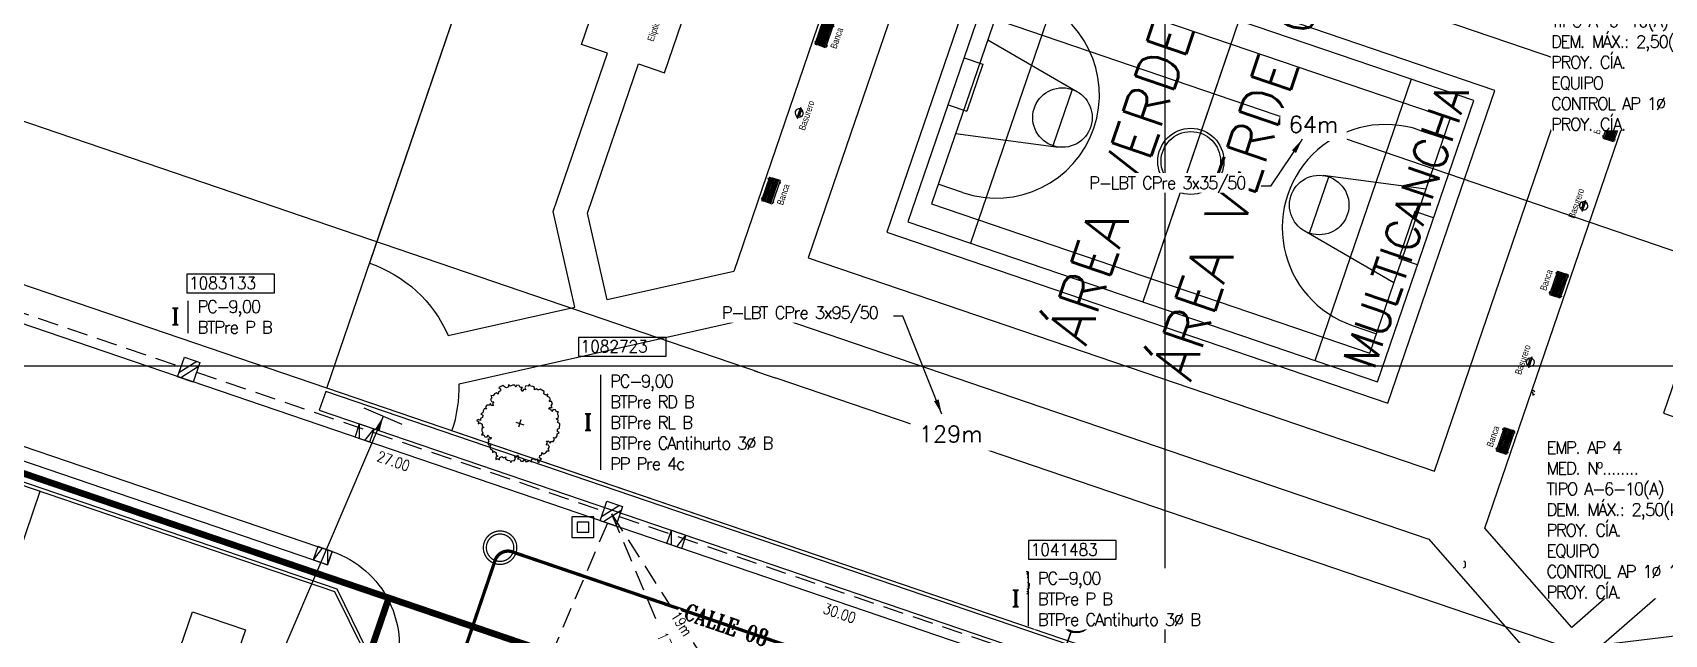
# Model space of a CAD drawing. Extents: x 0 to 336586, y 0 to 6284468.
# Drawn here: x 335231.5 to 335330.2, y 6277883.7 to 6277920.2 of the extents above; entities that cross this region are included whole.
import ezdxf
from ezdxf.enums import TextEntityAlignment as Align

# ---------------------------------------------------------------- set-up
doc = ezdxf.new("R2010")
doc.units = 0
doc.header["$LTSCALE"] = 5
doc.linetypes.add('DASHED', pattern=[0.75, 0.5, -0.25])
doc.linetypes.add('HIDDEN', pattern=[0.375, 0.25, -0.125])
for name, color, linetype in [('ACOM-P', 251, 'DASHED'), ('CALLES-URBANAS', 6, 'Continuous'), ('COTAS', 11, 'Continuous'), ('ESTRUCTURAS', 42, 'Continuous'), ('ESTRUCTURAS_P', 42, 'Continuous'), ('GRILLA', 254, 'Continuous'), ('LBT_A_P', 100, 'DASHED'), ('LINEA-EDIFICACION-URBANA', 21, 'Continuous'), ('MUROS', 8, 'Continuous'), ('Numero', 42, 'Continuous'), ('PLANTA', 6, 'Continuous'), ('POSTES_E', 41, 'Continuous'), ('POSTES_P', 41, 'Continuous'), ('Prosan Agua Potable D. Arranque', 1, 'Continuous'), ('Prosan Agua Potable P. Cañeria Proyectada', 1, 'Continuous'), ('Prosan Agua Potable P. MAP', 1, 'Continuous'), ('Prosan Alcantarillado P. CI Proyectada', 1, 'Continuous'), ('Prosan Alcantarillado P. Colector Proyectado', 1, 'Continuous'), ('Prosan General Bancas', 8, 'Continuous'), ('Prosan General Basura', 8, 'Continuous'), ('Prosan General Cancha', 8, 'Continuous'), ('Prosan General Textos', 8, 'Continuous'), ('Prosan General Vegetación', 8, 'Continuous'), ('Prosan Pavimentación Dispositivo de Rodados Proyectado', 8, 'Continuous'), ('Prosan Pavimentación Vereda Proyectada', 8, 'Continuous'), ('PUNTO-DE-INTERES', 254, 'Continuous'), ('servicios', 6, 'Continuous'), ('TEXTO', 2, 'Continuous'), ('TEXTO-BT_P', 151, 'Continuous')]:
    doc.layers.add(name, color=color, linetype=linetype)
doc.styles.add('2mm', font='simplex.shx', dxfattribs={"width": 0.8, "height": 0.65})
doc.styles.add('ROMANS', font='romans.shx', dxfattribs={"height": 1})
doc.styles.add('ROMANT', font='romant.shx', dxfattribs={"height": 2})
doc.styles.add('Swis-50', font='swissc.ttf', dxfattribs={"width": 0.85})
doc.dimstyles.new('ACOMETIDA 500', dxfattribs={"dimtxt": 0.65, "dimasz": 1.8, "dimexe": 1.25, "dimexo": 0.625, "dimtad": 0, "dimdec": 0, "dimtxsty": '2mm', "dimblk": 'NONE', "dimcen": 2.5, "dimse1": 1, "dimse2": 1, "dimclrd": 256, "dimclrt": 2, "dimadec": 0, "dimazin": 0, "dimtfac": 1, "dimtdec": 0, "dimtmove": 0, "dimatfit": 3, "dimldrblk": 'NONE', "dimfxl": 1, "dimtfill": 1, "dimlwd": -1, "dimarcsym": 2})
doc.dimstyles.new('COTA 500', dxfattribs={"dimtxt": 0.9, "dimasz": 0.9, "dimexe": 1.25, "dimexo": 1.25, "dimgap": 1.2, "dimtad": 0, "dimtih": 1, "dimtoh": 1, "dimdec": 0, "dimzin": 0, "dimdsep": 46, "dimtxsty": 'ROMANS', "dimcen": 0, "dimclrd": 11, "dimclre": 11, "dimclrt": 256, "dimadec": 0, "dimazin": 0, "dimtfac": 1, "dimtdec": 0, "dimtofl": 0, "dimtmove": 0, "dimatfit": 3, "dimfxl": 1.25, "dimfxlon": 1, "dimtfill": 1, "dimtolj": 1, "dimtzin": 0, "dimarcsym": 0})
doc.dimstyles.new('GRILLA X 500', dxfattribs={"dimtxt": 0.5, "dimasz": 1.8, "dimexe": 1.25, "dimexo": 0.625, "dimtad": 0, "dimdec": 0, "dimtxsty": 'ROMANS', "dimblk": 'NONE', "dimcen": 2.5, "dimse1": 1, "dimse2": 1, "dimsd1": 1, "dimsd2": 1, "dimclrd": 256, "dimclrt": 256, "dimadec": 0, "dimazin": 0, "dimtfac": 1, "dimtdec": 0, "dimtmove": 0, "dimatfit": 3, "dimldrblk": 'NONE', "dimfxlon": 1, "dimtfill": 1, "dimlwd": -1, "dimarcsym": 2})
doc.dimstyles.new('GRILLA Y 500', dxfattribs={"dimtxt": 0.5, "dimasz": 1.8, "dimexe": 1.25, "dimexo": 0.625, "dimtad": 0, "dimdec": 0, "dimtxsty": 'ROMANS', "dimblk": 'NONE', "dimcen": 2.5, "dimse1": 1, "dimse2": 1, "dimsd1": 1, "dimsd2": 1, "dimclrd": 256, "dimclrt": 256, "dimadec": 0, "dimazin": 0, "dimtfac": 1, "dimtdec": 0, "dimtmove": 0, "dimatfit": 3, "dimldrblk": 'NONE', "dimfxlon": 1, "dimtfill": 1, "dimlwd": -1, "dimarcsym": 2})
doc.dimstyles.new('VANO 500', dxfattribs={"dimtxt": 0.65, "dimasz": 1.8, "dimexe": 0, "dimexo": 8, "dimgap": 1.2, "dimtad": 0, "dimdec": 0, "dimzin": 0, "dimdsep": 46, "dimtxsty": '2mm', "dimblk": 'NONE', "dimcen": 0, "dimse1": 1, "dimse2": 1, "dimsd1": 1, "dimsd2": 1, "dimclrd": 7, "dimclrt": 2, "dimadec": 0, "dimazin": 0, "dimtfac": 1, "dimtdec": 0, "dimtofl": 0, "dimtmove": 0, "dimatfit": 3, "dimldrblk": 'NONE', "dimfxl": 1, "dimtfill": 1, "dimtolj": 1, "dimtzin": 0, "dimlwd": 25, "dimarcsym": 0})

# ---------------------------------------------------------------- blocks, each defined once
blk = doc.blocks.new('agua potable')
at = {"layer": 'Prosan Agua Potable D. Arranque', "color": 4, "const_width": 0.1}
blk.add_lwpolyline([(335783.914, 6282561.65), (335780.209, 6282550.82)], dxfattribs=at)
at = {"layer": 'Prosan Agua Potable P. Cañeria Proyectada', "color": 4, "const_width": 0.4}
for points in [[(335658.737, 6282386.924), (335679.51, 6282447.776), (335665.186, 6282476.949), (335698.747, 6282575.259), (335702.795, 6282577.247), (335831.323, 6282533.371)], [(335696.998, 6282429.919), (335742.624, 6282563.572)]]:
    blk.add_lwpolyline(points, dxfattribs=at)
at = {"layer": 'Prosan Agua Potable P. MAP', "color": 4}
for p, q in [((335784.902, 6282562.479), (335785.39, 6282562.312)), ((335785.218, 6282562.608), (335785.073, 6282562.184))]:
    blk.add_line(p, q, dxfattribs=at)
for points in [[(335782.18, 6282561.818), (335786.225, 6282563.282), (335785.733, 6282562.632), (335786.225, 6282563.282), (335785.438, 6282563.493)], [(335786.175, 6282563.28), (335782.257, 6282561.834)]]:
    blk.add_lwpolyline(points, dxfattribs=at)
blk.add_lwpolyline([(335783.351, 6282563.003, -1), (335785.163, 6282562.158, -1), (335783.351, 6282563.003, -1)], format="xyb", dxfattribs=at)
blk.add_circle((335784.203, 6282562.55), 1.02, dxfattribs=at)
blk = doc.blocks.new('ALCANTARILLADO')
at = {"layer": 'Prosan Alcantarillado P. CI Proyectada', "color": 5, "ltscale": 2, "const_width": 0.078}
for points in [[(-35.961, -82.293, 1), (-33.937, -82.293, 1)], [(-35.779, -82.293, 1), (-34.119, -82.293, 1)]]:
    blk.add_lwpolyline(points, format="xyb", close=True, dxfattribs=at)
at = {"layer": 'Prosan Alcantarillado P. Colector Proyectado', "color": 5, "const_width": 0.203}
blk.add_lwpolyline([(-34.164, -82.562, 0.435044), (-35.247, -83.057, 0.435044)], format="xyb", dxfattribs=at)
at = {"layer": 'Prosan Alcantarillado P. Colector Proyectado', "color": 5, "const_width": 0.2}
for points in [[(17.748, -100.284), (-34.164, -82.562)], [(-35.25, -83.067), (-50.004, -126.394)]]:
    blk.add_lwpolyline(points, dxfattribs=at)
blk = doc.blocks.new('Banca')
at = {"layer": 'Prosan General Bancas'}
for p, q in [((2.027, 2.107), (2.027, 1.957)), ((3.527, 2.107), (2.027, 2.107)), ((3.527, 2.025), (2.027, 2.025)), ((2.177, 2.157), (2.127, 2.157)), ((2.127, 2.157), (2.127, 2.107)), ((2.177, 2.157), (2.177, 2.107)), ((3.427, 2.157), (3.377, 2.157)), ((3.377, 2.157), (3.377, 2.107)), ((3.427, 2.157), (3.427, 2.107)), ((3.527, 2.107), (3.527, 2.087)), ((3.527, 2.107), (3.527, 1.957)), ((3.527, 2.037), (3.527, 2.017)), ((3.527, 1.957), (2.027, 1.957)), ((3.527, 1.887), (2.027, 1.887)), ((3.527, 1.804), (2.027, 1.804)), ((3.527, 1.734), (2.027, 1.734)), ((3.527, 1.664), (2.027, 1.664)), ((3.527, 1.594), (2.027, 1.594)), ((3.527, 1.524), (2.027, 1.524)), ((3.527, 1.435), (2.027, 1.435)), ((2.127, 1.957), (2.127, 1.887)), ((2.127, 1.435), (2.127, 1.385)), ((2.177, 1.385), (2.127, 1.385)), ((2.177, 1.957), (2.177, 1.887)), ((2.177, 1.435), (2.177, 1.385)), ((3.377, 1.957), (3.377, 1.887)), ((3.377, 1.435), (3.377, 1.385)), ((3.427, 1.385), (3.377, 1.385)), ((3.427, 1.957), (3.427, 1.887)), ((3.427, 1.435), (3.427, 1.385))]:
    blk.add_line(p, q, dxfattribs=at)
for points in [[(2.027, 1.435), (2.027, 1.887)], [(3.527, 1.435), (3.527, 1.887)]]:
    blk.add_lwpolyline(points, dxfattribs=at)
blk = doc.blocks.new('A$C5C7937C3')
at = {"layer": 'Prosan Pavimentación Dispositivo de Rodados Proyectado'}
for p, q in [((-0.63, 6.9, -1.98), (-3, 0, -1.98)), ((2.13, 6.9, -1.98), (4.5, 0, -1.98))]:
    blk.add_line(p, q, dxfattribs=at)
at = {"layer": 'Prosan Pavimentación Dispositivo de Rodados Proyectado', "elevation": -1.98}
blk.add_lwpolyline([(4.5, 6.9), (-3, 6.9), (-3, 0), (4.5, 0)], close=True, dxfattribs=at)
blk = doc.blocks.new('A$C12F70A7C')
at = {"layer": 'MUROS'}
for points in [[(0, -8.672), (-5.477, -8.672), (-5.477, 0), (0, 0)], [(-2.739, 0), (-5.477, 0), (-5.477, -0.94), (-2.739, -0.94)], [(0, -8.672), (5.477, -8.672), (5.477, 0), (0, 0)], [(2.738, 0), (5.477, 0), (5.477, -0.94), (2.738, -0.94)], [(-5.477, -7.558), (-8.535, -7.558), (-8.535, -4.17), (-5.477, -4.17)], [(5.477, -7.558), (8.535, -7.558), (8.535, -4.17), (5.477, -4.17)]]:
    blk.add_lwpolyline(points, close=True, dxfattribs=at)
blk = doc.blocks.new('PLANTA')
at = {"layer": 'CALLES-URBANAS'}
blk.add_lwpolyline([(335864.237, 6282657.176), (335862.06, 6282657.919), (335860.784, 6282654.181), (335775.61, 6282683.257), (335758.455, 6282633.005), (335841.078, 6282604.8), (335842.914, 6282601.06), (335825.385, 6282549.711), (335821.645, 6282547.875), (335738.833, 6282576.145), (335738.446, 6282575.009), (335820.307, 6282547.064), (335820.033, 6282546.26)], dxfattribs=at)
at = {"layer": 'CALLES-URBANAS', "flags": 128}
blk.add_lwpolyline([(335770.839, 6282631.208), (335840.87, 6282607.301, -0.414214), (335844.61, 6282599.684), (335827.649, 6282549.999, -0.414214), (335820.033, 6282546.26), (335697.714, 6282588.016), (335695.129, 6282580.445), (335660.42, 6282478.77, 0.198912), (335660.773, 6282473.233), (335671.353, 6282451.685), (335669.189, 6282448.764)], format="xyb", dxfattribs=at)
blk.add_lwpolyline([(335701.28, 6282578.345), (335703.173, 6282577.699), (335704.443, 6282578.322), (335739.222, 6282566.45, -0.414214), (335742.962, 6282558.833), (335727.131, 6282512.46, -0.414214), (335719.515, 6282508.721), (335684.735, 6282520.593), (335684.112, 6282521.863), (335682.219, 6282522.509), (335681.613, 6282526.923), (335698.101, 6282575.223)], format="xyb", close=True, dxfattribs=at)
at = {"layer": 'LINEA-EDIFICACION-URBANA', "ltscale": 0.2}
blk.add_line((335703.325, 6282516.625), (335721.579, 6282570.095), dxfattribs=at)
blk.add_lwpolyline([(335738.898, 6282576.334), (335758.201, 6282632.88), (335840.935, 6282604.637), (335842.698, 6282601.047), (335825.222, 6282549.854), (335821.632, 6282548.091), (335738.898, 6282576.334), (335696.311, 6282590.872), (335693, 6282581.172), (335650.758, 6282457.433)], dxfattribs=at)
blk.add_lwpolyline([(335685.537, 6282522.697), (335683.774, 6282526.288), (335700.199, 6282574.405), (335703.79, 6282576.168), (335739.367, 6282564.022), (335741.13, 6282560.432), (335724.704, 6282512.315), (335721.114, 6282510.552)], close=True, dxfattribs=at)
at = {"layer": 'Prosan General Basura'}
for p, q in [((335767.339, 6282592.725), (335767.533, 6282593.293)), ((335767.58, 6282593.276), (335767.387, 6282592.709)), ((335814.967, 6282587.666), (335814.774, 6282587.099)), ((335814.821, 6282587.082), (335815.015, 6282587.65)), ((335811.737, 6282578.203), (335811.543, 6282577.635)), ((335811.59, 6282577.619), (335811.784, 6282578.186))]:
    blk.add_line(p, q, dxfattribs=at)
for centre, radius, start, end in [((335767.46, 6282593.001), 0.25, 76.8906, 245.41226), ((335767.46, 6282593.001), 0.25, 256.8906, 65.41226), ((335767.757, 6282592.899), 0.25, 110.08159, 212.22126), ((335767.557, 6282593.285), 0.025, 341.15143, 161.15143), ((335767.363, 6282592.717), 0.025, 161.15143, 341.15143), ((335814.894, 6282587.374), 0.25, 76.8906, 245.41226), ((335814.597, 6282587.476), 0.25, 290.08159, 32.22126), ((335814.797, 6282587.09), 0.025, 161.15143, 341.15143), ((335814.894, 6282587.374), 0.25, 256.8906, 65.41226), ((335814.991, 6282587.658), 0.025, 341.15143, 161.15143), ((335811.663, 6282577.911), 0.25, 76.8906, 245.41226), ((335811.366, 6282578.012), 0.25, 290.08159, 32.22126), ((335811.663, 6282577.911), 0.25, 256.8906, 65.41226), ((335811.76, 6282578.195), 0.025, 341.15143, 161.15143), ((335811.567, 6282577.627), 0.025, 161.15143, 341.15143)]:
    blk.add_arc(centre, radius, start, end, dxfattribs=at)
at = {"layer": 'Prosan General Cancha'}
for points in [[(335803.05, 6282575.441), (335809.511, 6282594.369), (335779.227, 6282604.707), (335772.766, 6282585.78)], [(335774.035, 6282586.403), (335802.43, 6282576.721), (335808.242, 6282593.746), (335779.85, 6282603.438)], [(335775.466, 6282587.499), (335801.965, 6282578.453), (335806.811, 6282592.649), (335780.312, 6282601.695)]]:
    blk.add_lwpolyline(points, close=True, dxfattribs=at)
for points in [[(335783.636, 6282602.145), (335777.821, 6282585.111)], [(335794.046, 6282598.592), (335788.231, 6282581.557)], [(335778.858, 6282597.436), (335784.283, 6282594.279)], [(335793.561, 6282597.172), (335788.715, 6282582.976)], [(335777.427, 6282596.34), (335778.563, 6282595.952)], [(335778.563, 6282595.952), (335777.594, 6282593.113)], [(335804.456, 6282595.038), (335798.641, 6282578.003)], [(335783.96, 6282594.427), (335782.796, 6282591.02)], [(335776.458, 6282593.501), (335777.594, 6282593.113)], [(335804.935, 6282591.969), (335806.407, 6282591.466)], [(335776.92, 6282591.758), (335783.143, 6282590.939)], [(335798.317, 6282585.722), (335799.48, 6282589.128)], [(335805.357, 6282588.39), (335799.133, 6282589.21)], [(335777.342, 6282588.18), (335775.87, 6282588.682)], [(335804.683, 6282587.035), (335803.714, 6282584.196)], [(335805.819, 6282586.648), (335804.683, 6282587.035)], [(335803.418, 6282582.712), (335797.993, 6282585.869)], [(335804.849, 6282583.809), (335803.714, 6282584.196)], [(335800.896, 6282580.139), (335802.368, 6282579.636)]]:
    blk.add_lwpolyline(points, dxfattribs=at)
for points in [[(335777.342, 6282588.18, 1), (335781.38, 6282600.009)], [(335804.935, 6282591.969, 1), (335800.896, 6282580.139)]]:
    blk.add_lwpolyline(points, format="xyb", dxfattribs=at)
for centre, radius in [((335783.378, 6282592.723), 1.8), ((335791.138, 6282590.074), 2), ((335791.138, 6282590.074), 1.8), ((335798.899, 6282587.425), 1.8)]:
    blk.add_circle(centre, radius, dxfattribs=at)
at = {"layer": 'Prosan General Vegetación'}
for p, q in [((335749.274, 6282576.112), (335749.264, 6282575.976)), ((335749.396, 6282576.171), (335749.274, 6282576.112)), ((335749.536, 6282576.502), (335749.292, 6282576.383)), ((335749.292, 6282576.383), (335749.405, 6282576.307)), ((335749.405, 6282576.307), (335749.396, 6282576.171)), ((335749.649, 6282576.427), (335749.536, 6282576.502)), ((335749.762, 6282576.351), (335749.649, 6282576.427)), ((335749.883, 6282576.411), (335749.762, 6282576.351)), ((335749.893, 6282576.547), (335749.883, 6282576.411)), ((335750.005, 6282576.471), (335749.893, 6282576.547)), ((335750.127, 6282576.531), (335750.005, 6282576.471)), ((335750.263, 6282576.522), (335750.127, 6282576.531)), ((335750.323, 6282576.4), (335750.263, 6282576.522)), ((335750.399, 6282576.512), (335750.323, 6282576.4)), ((335750.534, 6282576.503), (335750.399, 6282576.512)), ((335750.594, 6282576.381), (335750.534, 6282576.503)), ((335750.73, 6282576.372), (335750.594, 6282576.381)), ((335750.654, 6282576.259), (335750.73, 6282576.372)), ((335750.714, 6282576.137), (335750.654, 6282576.259)), ((335750.79, 6282576.25), (335750.714, 6282576.137)), ((335750.925, 6282576.241), (335750.79, 6282576.25)), ((335750.941, 6282576.476), (335750.865, 6282576.363)), ((335750.865, 6282576.363), (335750.925, 6282576.241)), ((335751.076, 6282576.467), (335750.941, 6282576.476)), ((335751.152, 6282576.58), (335751.076, 6282576.467)), ((335751.212, 6282576.458), (335751.152, 6282576.58)), ((335751.348, 6282576.449), (335751.212, 6282576.458)), ((335751.46, 6282576.373), (335751.348, 6282576.449)), ((335751.451, 6282576.237), (335751.46, 6282576.373)), ((335751.573, 6282576.297), (335751.451, 6282576.237)), ((335751.686, 6282576.221), (335751.573, 6282576.297)), ((335751.808, 6282576.281), (335751.686, 6282576.221)), ((335752.034, 6282576.13), (335751.808, 6282576.281)), ((335752.025, 6282575.994), (335752.034, 6282576.13)), ((335811.831, 6282576.196), (335811.709, 6282576.136)), ((335811.709, 6282576.136), (335811.822, 6282576.061)), ((335811.822, 6282576.061), (335811.813, 6282575.925)), ((335811.944, 6282576.121), (335811.831, 6282576.196)), ((335748.424, 6282575.089), (335748.348, 6282574.976)), ((335748.56, 6282575.08), (335748.424, 6282575.089)), ((335748.576, 6282575.315), (335748.5, 6282575.202)), ((335748.5, 6282575.202), (335748.56, 6282575.08)), ((335748.711, 6282575.305), (335748.576, 6282575.315)), ((335748.787, 6282575.418), (335748.711, 6282575.305)), ((335748.847, 6282575.296), (335748.787, 6282575.418)), ((335748.878, 6282575.766), (335748.803, 6282575.653)), ((335748.803, 6282575.653), (335748.863, 6282575.531)), ((335748.954, 6282575.879), (335748.818, 6282575.888)), ((335748.818, 6282575.888), (335748.878, 6282575.766)), ((335748.982, 6282575.287), (335748.847, 6282575.296)), ((335748.863, 6282575.531), (335748.998, 6282575.522)), ((335748.998, 6282575.522), (335748.922, 6282575.409)), ((335748.922, 6282575.409), (335748.982, 6282575.287)), ((335749.03, 6282575.992), (335748.954, 6282575.879)), ((335749.152, 6282576.052), (335749.03, 6282575.992)), ((335749.264, 6282575.976), (335749.152, 6282576.052)), ((335752.138, 6282575.919), (335752.025, 6282575.994)), ((335752.26, 6282575.979), (335752.138, 6282575.919)), ((335752.25, 6282575.843), (335752.26, 6282575.979)), ((335752.363, 6282575.768), (335752.25, 6282575.843)), ((335752.316, 6282575.063), (335752.391, 6282575.176)), ((335752.348, 6282575.533), (335752.423, 6282575.646)), ((335752.483, 6282575.523), (335752.348, 6282575.533)), ((335752.423, 6282575.646), (335752.363, 6282575.768)), ((335752.391, 6282575.176), (335752.527, 6282575.167)), ((335752.467, 6282575.289), (335752.543, 6282575.401)), ((335752.527, 6282575.167), (335752.467, 6282575.289)), ((335752.543, 6282575.401), (335752.483, 6282575.523)), ((335811.813, 6282575.925), (335811.935, 6282575.985)), ((335748.077, 6282574.449), (335747.955, 6282574.389)), ((335747.955, 6282574.389), (335748.068, 6282574.314)), ((335748.068, 6282574.314), (335748.059, 6282574.178)), ((335748.059, 6282574.178), (335748.181, 6282574.238)), ((335748.19, 6282574.374), (335748.077, 6282574.449)), ((335748.181, 6282574.238), (335748.294, 6282574.163)), ((335748.199, 6282574.509), (335748.19, 6282574.374)), ((335748.321, 6282574.569), (335748.199, 6282574.509)), ((335748.339, 6282574.84), (335748.217, 6282574.781)), ((335748.217, 6282574.781), (335748.33, 6282574.705)), ((335748.294, 6282574.163), (335748.285, 6282574.027)), ((335748.33, 6282574.705), (335748.321, 6282574.569)), ((335748.348, 6282574.976), (335748.339, 6282574.84)), ((335750.32, 6282574.284), (335750.808, 6282574.118)), ((335750.636, 6282574.413), (335750.491, 6282573.989)), ((335752.451, 6282575.054), (335752.316, 6282575.063)), ((335752.511, 6282574.932), (335752.451, 6282575.054)), ((335752.587, 6282575.045), (335752.511, 6282574.932)), ((335752.722, 6282575.035), (335752.587, 6282575.045)), ((335752.783, 6282574.914), (335752.722, 6282575.035)), ((335752.771, 6282574.474), (335752.893, 6282574.534)), ((335752.884, 6282574.399), (335752.771, 6282574.474)), ((335752.918, 6282574.905), (335752.783, 6282574.914)), ((335752.842, 6282574.792), (335752.918, 6282574.905)), ((335752.902, 6282574.67), (335752.842, 6282574.792)), ((335752.875, 6282574.263), (335752.884, 6282574.399)), ((335752.988, 6282574.187), (335752.875, 6282574.263)), ((335752.893, 6282574.534), (335752.902, 6282574.67)), ((335752.97, 6282573.916), (335752.988, 6282574.187)), ((335748.326, 6282573.634), (335748.251, 6282573.521)), ((335748.251, 6282573.521), (335748.386, 6282573.512)), ((335748.275, 6282573.891), (335748.266, 6282573.756)), ((335748.266, 6282573.756), (335748.326, 6282573.634)), ((335748.397, 6282573.951), (335748.275, 6282573.891)), ((335748.285, 6282574.027), (335748.397, 6282573.951)), ((335748.386, 6282573.512), (335748.446, 6282573.39)), ((335748.446, 6282573.39), (335748.582, 6282573.381)), ((335748.582, 6282573.381), (335748.657, 6282573.493)), ((335748.702, 6282573.137), (335748.626, 6282573.024)), ((335748.777, 6282573.25), (335748.642, 6282573.259)), ((335748.642, 6282573.259), (335748.702, 6282573.137)), ((335748.657, 6282573.493), (335748.717, 6282573.372)), ((335748.717, 6282573.372), (335748.853, 6282573.363)), ((335748.853, 6282573.363), (335748.777, 6282573.25)), ((335752.247, 6282573.016), (335752.186, 6282573.138)), ((335752.186, 6282573.138), (335752.322, 6282573.129)), ((335752.322, 6282573.129), (335752.382, 6282573.007)), ((335752.382, 6282573.007), (335752.458, 6282573.12)), ((335752.458, 6282573.12), (335752.593, 6282573.111)), ((335752.593, 6282573.111), (335752.669, 6282573.224)), ((335752.669, 6282573.224), (335752.609, 6282573.346)), ((335752.609, 6282573.346), (335752.745, 6282573.337)), ((335752.745, 6282573.337), (335752.82, 6282573.449)), ((335752.82, 6282573.449), (335752.829, 6282573.585)), ((335752.829, 6282573.585), (335752.951, 6282573.645)), ((335752.839, 6282573.721), (335752.848, 6282573.856)), ((335752.951, 6282573.645), (335752.839, 6282573.721)), ((335752.848, 6282573.856), (335752.97, 6282573.916)), ((335748.626, 6282573.024), (335748.685, 6282572.902)), ((335748.685, 6282572.902), (335748.821, 6282572.893)), ((335748.821, 6282572.893), (335748.745, 6282572.78)), ((335748.745, 6282572.78), (335748.805, 6282572.658)), ((335748.805, 6282572.658), (335748.918, 6282572.582)), ((335748.918, 6282572.582), (335748.909, 6282572.447)), ((335748.909, 6282572.447), (335749.031, 6282572.507)), ((335749.031, 6282572.507), (335749.144, 6282572.431)), ((335749.126, 6282572.16), (335749.117, 6282572.024)), ((335749.248, 6282572.22), (335749.126, 6282572.16)), ((335749.144, 6282572.431), (335749.135, 6282572.296)), ((335749.135, 6282572.296), (335749.248, 6282572.22)), ((335749.351, 6282572.008), (335749.36, 6282572.144)), ((335749.36, 6282572.144), (335749.482, 6282572.204)), ((335749.482, 6282572.204), (335749.595, 6282572.128)), ((335749.595, 6282572.128), (335749.717, 6282572.188)), ((335749.717, 6282572.188), (335749.708, 6282572.053)), ((335750.303, 6282572.062), (335750.243, 6282572.184)), ((335750.243, 6282572.184), (335750.379, 6282572.175)), ((335750.379, 6282572.175), (335750.455, 6282572.288)), ((335750.515, 6282572.166), (335750.439, 6282572.053)), ((335750.455, 6282572.288), (335750.515, 6282572.166)), ((335751.764, 6282572.118), (335751.773, 6282572.254)), ((335751.877, 6282572.043), (335751.764, 6282572.118)), ((335751.773, 6282572.254), (335751.895, 6282572.314)), ((335751.895, 6282572.314), (335751.904, 6282572.449)), ((335751.904, 6282572.449), (335752.017, 6282572.374)), ((335752.017, 6282572.374), (335752.139, 6282572.434)), ((335752.139, 6282572.434), (335752.215, 6282572.547)), ((335752.17, 6282572.903), (335752.247, 6282573.016)), ((335752.306, 6282572.894), (335752.17, 6282572.903)), ((335752.215, 6282572.547), (335752.35, 6282572.537)), ((335752.29, 6282572.66), (335752.366, 6282572.772)), ((335752.35, 6282572.537), (335752.29, 6282572.66)), ((335752.366, 6282572.772), (335752.306, 6282572.894)), ((335749.117, 6282572.024), (335749.238, 6282572.084)), ((335749.238, 6282572.084), (335749.351, 6282572.008)), ((335749.708, 6282572.053), (335749.821, 6282571.977)), ((335749.821, 6282571.977), (335749.957, 6282571.968)), ((335749.957, 6282571.968), (335750.017, 6282571.846)), ((335750.017, 6282571.846), (335750.092, 6282571.959)), ((335750.092, 6282571.959), (335750.228, 6282571.949)), ((335750.228, 6282571.949), (335750.303, 6282572.062)), ((335750.439, 6282572.053), (335750.575, 6282572.044)), ((335750.575, 6282572.044), (335750.635, 6282571.922)), ((335750.635, 6282571.922), (335750.77, 6282571.913)), ((335750.77, 6282571.913), (335750.846, 6282572.026)), ((335750.846, 6282572.026), (335750.906, 6282571.904)), ((335750.906, 6282571.904), (335751.041, 6282571.895)), ((335751.041, 6282571.895), (335751.163, 6282571.955)), ((335751.163, 6282571.955), (335751.276, 6282571.879)), ((335751.276, 6282571.879), (335751.285, 6282572.015)), ((335751.285, 6282572.015), (335751.407, 6282572.074)), ((335751.407, 6282572.074), (335751.52, 6282571.999)), ((335751.52, 6282571.999), (335751.642, 6282572.058)), ((335751.642, 6282572.058), (335751.633, 6282571.923)), ((335751.633, 6282571.923), (335751.746, 6282571.847)), ((335751.746, 6282571.847), (335751.755, 6282571.983)), ((335751.755, 6282571.983), (335751.877, 6282572.043)), ((335781.309, 6282565.213), (335781.174, 6282565.222)), ((335781.234, 6282565.1), (335781.309, 6282565.213)), ((335807.614, 6282565.463), (335807.736, 6282565.523)), ((335807.754, 6282565.794), (335807.642, 6282565.87)), ((335807.736, 6282565.523), (335807.754, 6282565.794)), ((335781.294, 6282564.978), (335781.234, 6282565.1)), ((335781.239, 6282564.164), (335781.361, 6282564.224)), ((335781.379, 6282564.495), (335781.266, 6282564.571)), ((335781.284, 6282564.842), (335781.294, 6282564.978)), ((335781.361, 6282564.224), (335781.379, 6282564.495)), ((335781.221, 6282563.893), (335781.343, 6282563.953)), ((335781.343, 6282563.953), (335781.23, 6282564.029))]:
    blk.add_line(p, q, dxfattribs=at)
at = {"layer": 'Prosan Pavimentación Vereda Proyectada'}
blk.add_lwpolyline([(335767.065, 6282619.834), (335762.061, 6282625.873, -0.211149), (335755.617, 6282625.309), (335741.483, 6282583.905, -0.211054), (335746.236, 6282579.522), (335753.893, 6282581.244), (335752.59, 6282587.037), (335755.861, 6282596.618), (335754.295, 6282597.153), (335757.657, 6282607.003), (335759.223, 6282606.468), (335762.494, 6282616.049), (335767.067, 6282619.837)], format="xyb", dxfattribs=at)
for points in [[(335768.341, 6282618.294), (335773.349, 6282612.251), (335763.502, 6282583.405), (335755.844, 6282581.683), (335754.665, 6282586.925), (335757.753, 6282595.972), (335759.319, 6282595.438), (335762.682, 6282605.288), (335761.116, 6282605.822), (335764.204, 6282614.869), (335768.343, 6282618.296)], [(335700.442, 6282577.522), (335739.51, 6282564.185), (335741.346, 6282560.446), (335724.867, 6282512.172), (335721.128, 6282510.336), (335682.059, 6282523.673)], [(335739.222, 6282566.45), (335738.947, 6282565.645), (335703.364, 6282577.792)]]:
    blk.add_lwpolyline(points, dxfattribs=at)
for points in [[(335776.411, 6282608.838), (335768.011, 6282584.233), (335805.866, 6282571.31), (335814.266, 6282595.916)], [(335814.17, 6282561.857), (335808.919, 6282567.872), (335818.784, 6282596.77), (335826.614, 6282598.314), (335827.664, 6282592.991), (335824.641, 6282584.136), (335823.076, 6282584.671), (335819.713, 6282574.821), (335821.279, 6282574.286), (335818.253, 6282565.421)]]:
    blk.add_lwpolyline(points, close=True, dxfattribs=at)
for points in [[(335823.172, 6282573.64), (335824.738, 6282573.106), (335828.1, 6282582.955), (335826.534, 6282583.49), (335829.73, 6282592.852), (335828.577, 6282598.701), (335836.407, 6282600.246, 0.200667), (335841.027, 6282596.152), (335826.893, 6282554.748, 0.200589), (335820.736, 6282554.336), (335815.485, 6282560.35), (335819.972, 6282564.268)], [(335816.737, 6282549.762), (335746.469, 6282573.75, 0.090637), (335746.894, 6282576.595), (335765.648, 6282580.813), (335805.523, 6282567.2), (335818.346, 6282552.511, 0.100559)]]:
    blk.add_lwpolyline(points, format="xyb", close=True, dxfattribs=at)
at = {"layer": 'Prosan General Bancas', "rotation": 71.15142590851902}
for p in [(335769.75, 6282594.568), (335766.52, 6282585.104)]:
    blk.add_blockref('Banca', p, dxfattribs=at)
at = {"layer": 'Prosan General Bancas', "xscale": -1, "rotation": 251.151425908519}
for p in [(335814.04, 6282590.015), (335810.81, 6282580.551), (335807.579, 6282571.088)]:
    blk.add_blockref('Banca', p, dxfattribs=at)
at = {"layer": 'Prosan Pavimentación Dispositivo de Rodados Proyectado', "yscale": 0.1231318257598217, "zscale": 0.1231318257598217}
for p, xscale, rotation in [((335741.234, 6282574.058, 0.244), -0.1231318257598217, 161.1514259080774), ((335760.089, 6282567.621, 0.244), -0.1231318257598217, 161.1514259080774), ((335738.423, 6282565.824, 0.244), 0.1231318257598217, 341.1514259080773)]:
    blk.add_blockref('A$C5C7937C3', p, dxfattribs=dict(at, xscale=xscale, rotation=rotation))
at = {"layer": 'PUNTO-DE-INTERES', "xscale": -1, "rotation": 251.1514259085046}
blk.add_blockref('A$C12F70A7C', (335735.18, 6282552.289), dxfattribs=at)
blk.add_blockref('A$C12F70A7C', (335735.18, 6282552.289), dxfattribs=at)
blk.add_blockref('A$C12F70A7C', (335735.18, 6282552.289), dxfattribs=at)
at = {"layer": 'Prosan General Textos'}
for s, height, style, p in [('ÁREA VERDE 02', 2.5, 'ROMANS', (335787.876, 6282591.697)), ('ÁREA VERDE 01', 2.5, 'ROMANS', (335794.192, 6282589.541)), ('Eliptica', 0.4, 'Swis-50', (335758.693, 6282598.055)), ('Banca', 0.4, 'Swis-50', (335769.727, 6282597.53)), ('MULTICANCHA', 2, 'ROMANS', (335804.142, 6282586.144)), ('Basurero', 0.4, 'Swis-50', (335767.906, 6282592.848)), ('Banca', 0.4, 'Swis-50', (335815.862, 6282592.347)), ('Banca', 0.4, 'Swis-50', (335766.496, 6282588.066)), ('Basurero', 0.4, 'Swis-50', (335814.44, 6282587.529)), ('Banca', 0.4, 'Swis-50', (335812.632, 6282582.883)), ('Basurero', 0.4, 'Swis-50', (335811.209, 6282578.066)), ('Banca', 0.4, 'Swis-50', (335809.401, 6282573.419))]:
    blk.add_text(s, height=height, rotation=71.15143, dxfattribs=dict(at, style=style)).set_placement(p, align=Align.MIDDLE_CENTER)
at = {"layer": 'TEXTO', "style": 'ROMANT', "width": 0.8}
blk.add_text('CALLE 08', height=1, rotation=341.15143, dxfattribs=at).set_placement((335763.066, 6282562.008), align=Align.MIDDLE_CENTER)
blk = doc.blocks.new('PC-9_P')
at = {"layer": 'POSTES_E'}
for p, q in [((0.61, 1.25), (-1, -0.76)), ((1, 0.73), (-0.58, -1.25))]:
    blk.add_line(p, q, dxfattribs=at)
blk.add_lwpolyline([(-1, 1.25), (1, 1.25), (1, -1.25), (-1, -1.25)], close=True, dxfattribs=at)
blk = doc.blocks.new('*D197')
at = {"layer": 'Defpoints', "color": 0, "ltscale": 0.5, "transparency": 16777216}
for p in [(335266.516, 6277891.045), (335266.113, 6277889.865), (335294.907, 6277881.353)]:
    blk.add_point(p, dxfattribs=at)
at = {"layer": 'COTAS', "color": 2, "ltscale": 0.5, "transparency": 16777216, "insert": (335280.309, 6277885.019), "char_height": 0.65, "attachment_point": 5, "rotation": 341.15142, "style": '2mm', "bg_fill": 3, "box_fill_scale": 1.1, "bg_fill_color": 256, "bg_fill_true_color": 13158600, "bg_fill_transparency": 0}
blk.add_mtext('\\A1;30.00', dxfattribs=at)
blk = doc.blocks.new('_None')
blk = doc.blocks.new('*D198')
at = {"layer": 'Defpoints', "color": 0, "ltscale": 0.5, "transparency": 16777216}
for p in [(335240.964, 6277899.768), (335240.561, 6277898.587), (335266.516, 6277891.045)]:
    blk.add_point(p, dxfattribs=at)
at = {"layer": 'COTAS', "color": 2, "ltscale": 0.5, "transparency": 16777216, "insert": (335253.337, 6277894.226), "char_height": 0.65, "attachment_point": 5, "rotation": 341.15142, "style": '2mm', "bg_fill": 3, "box_fill_scale": 1.1, "bg_fill_color": 256, "bg_fill_true_color": 13158600, "bg_fill_transparency": 0}
blk.add_mtext('\\A1;27.00', dxfattribs=at)
blk = doc.blocks.new('*D199')
at = {"layer": 'Defpoints', "color": 0, "ltscale": 0.5, "transparency": 16777216}
for p in [(335215.412, 6277908.49), (335215.009, 6277907.31), (335240.964, 6277899.768)]:
    blk.add_point(p, dxfattribs=at)
at = {"layer": 'COTAS', "color": 2, "ltscale": 0.5, "transparency": 16777216, "insert": (335227.785, 6277902.949), "char_height": 0.65, "attachment_point": 5, "rotation": 341.15142, "style": '2mm', "bg_fill": 3, "box_fill_scale": 1.1, "bg_fill_color": 256, "bg_fill_true_color": 13158600, "bg_fill_transparency": 0}
blk.add_mtext('\\A1;27.00', dxfattribs=at)
blk = doc.blocks.new('*D213')
at = {"layer": 'Defpoints', "color": 0, "linetype": 'HIDDEN', "ltscale": 0.25, "transparency": 16777216}
for p in [(335265.301, 6277891.564), (335266.516, 6277891.045), (335257.999, 6277871.102)]:
    blk.add_point(p, dxfattribs=at)
at = {"layer": 'COTAS', "color": 2, "linetype": 'HIDDEN', "ltscale": 0.25, "transparency": 16777216, "insert": (335261.042, 6277881.592), "char_height": 0.65, "attachment_point": 5, "rotation": 66.87426, "style": '2mm', "bg_fill": 3, "box_fill_scale": 1.1, "bg_fill_color": 256, "bg_fill_true_color": 13158600, "bg_fill_transparency": 0}
blk.add_mtext('\\A1;22.00', dxfattribs=at)
blk = doc.blocks.new('*D263')
at = {"layer": 'ACOM-P', "ltscale": 0.5, "transparency": 16777216}
for p, q in [((335266.516, 6277891.045), (335269.332, 6277884.342)), ((335273.188, 6277875.162), (335270.372, 6277881.865))]:
    blk.add_line(p, q, dxfattribs=at)
at = {"layer": 'Defpoints', "color": 0, "ltscale": 0.5, "transparency": 16777216}
for p in [(335266.516, 6277891.045), (335273.188, 6277875.162), (335273.188, 6277875.162)]:
    blk.add_point(p, dxfattribs=at)
at = {"layer": 'ACOM-P', "color": 2, "ltscale": 0.5, "transparency": 16777216, "insert": (335269.852, 6277883.104), "char_height": 0.65, "attachment_point": 5, "rotation": 292.78749, "style": '2mm', "bg_fill": 3, "box_fill_scale": 1.1, "bg_fill_color": 256, "bg_fill_true_color": 13158600, "bg_fill_transparency": 0}
blk.add_mtext('17m', dxfattribs=at)
blk = doc.blocks.new('*D264')
at = {"layer": 'ACOM-P', "ltscale": 0.5, "transparency": 16777216}
for p, q in [((335266.516, 6277891.045), (335270.039, 6277885.512)), ((335275.004, 6277877.713), (335271.481, 6277883.246))]:
    blk.add_line(p, q, dxfattribs=at)
at = {"layer": 'Defpoints', "color": 0, "ltscale": 0.5, "transparency": 16777216}
for p in [(335266.516, 6277891.045), (335266.516, 6277891.045), (335275.004, 6277877.713)]:
    blk.add_point(p, dxfattribs=at)
at = {"layer": 'ACOM-P', "color": 2, "ltscale": 0.5, "transparency": 16777216, "insert": (335270.76, 6277884.379), "char_height": 0.65, "attachment_point": 5, "rotation": 302.48368, "style": '2mm', "bg_fill": 3, "box_fill_scale": 1.1, "bg_fill_color": 256, "bg_fill_true_color": 13158600, "bg_fill_transparency": 0}
blk.add_mtext('19m', dxfattribs=at)
blk = doc.blocks.new('CA 3Ø-P')
at = {"layer": 'ESTRUCTURAS'}
for points in [[(-1.31, -1.27), (1.35, -1.27), (1.35, 1.25), (-1.31, 1.25)], [(-0.68, -0.61), (0.71, -0.61), (0.71, 0.59), (-0.68, 0.59)]]:
    blk.add_lwpolyline(points, close=True, dxfattribs=at)
blk = doc.blocks.new('*U417')
at = {"layer": 'GRILLA', "lineweight": -3}
for points in [[(300, 250), (300, 350)], [(150, 300), (250, 300)], [(250, 300), (350, 300)]]:
    blk.add_lwpolyline(points, dxfattribs=at)
blk = doc.blocks.new('COTA-500')
at = {"layer": 'COTAS', "color": 11}
blk.add_line((0.007, 1.25), (-0.007, -1.25), dxfattribs=at)
blk.add_solid([(0.899, -0.155), (0.901, 0.145), (0, 0)], dxfattribs=at)
blk = doc.blocks.new('*D434')
at = {"layer": 'Defpoints', "color": 0, "ltscale": 0.5, "transparency": 16777216}
for p in [(335292.711, 6278000), (335274.766, 6277998.487), (0, 0)]:
    blk.add_point(p, dxfattribs=at)
at = {"layer": 'GRILLA', "ltscale": 0.5, "transparency": 16777216, "insert": (335269.855, 6277998.487), "char_height": 1, "attachment_point": 5, "style": 'ROMANS', "bg_fill": 3, "box_fill_scale": 1.1, "bg_fill_color": 256, "bg_fill_true_color": 13158600, "bg_fill_transparency": 0}
blk.add_mtext('Y-6278000', dxfattribs=at)
blk = doc.blocks.new('*D439')
at = {"layer": 'Defpoints', "color": 0, "ltscale": 0.5, "transparency": 16777216}
for p in [(335301.789, 6277932.198), (335300, 6277899.168), (0, 0)]:
    blk.add_point(p, dxfattribs=at)
at = {"layer": 'GRILLA', "ltscale": 0.5, "transparency": 16777216, "insert": (335301.789, 6277936.633), "char_height": 1, "attachment_point": 5, "rotation": 90, "style": 'ROMANS', "bg_fill": 3, "box_fill_scale": 1.1, "bg_fill_color": 256, "bg_fill_true_color": 13158600, "bg_fill_transparency": 0}
blk.add_mtext('X-335300', dxfattribs=at)
blk = doc.blocks.new('*D440')
at = {"layer": 'Defpoints', "color": 0, "ltscale": 0.5, "transparency": 16777216}
for p in [(335402.35, 6277986.733), (335398.598, 6277900), (0, 0)]:
    blk.add_point(p, dxfattribs=at)
at = {"layer": 'GRILLA', "ltscale": 0.5, "transparency": 16777216, "insert": (335402.35, 6277991.144), "char_height": 1, "attachment_point": 5, "rotation": 90, "style": 'ROMANS', "bg_fill": 3, "box_fill_scale": 1.1, "bg_fill_color": 256, "bg_fill_true_color": 13158600, "bg_fill_transparency": 0}
blk.add_mtext('X-335399', dxfattribs=at)

msp = doc.modelspace()

# ---------------------------------------------------------------- linework, layer by layer
at = {"layer": 'LBT_A_P', "ltscale": 0.5}
for points in [[(335215.885, 6277908.329), (335240.491, 6277899.929)], [(335241.437, 6277899.606), (335266.043, 6277891.206)], [(335266.27, 6277890.468), (335258.196, 6277871.563)], [(335266.989, 6277890.883), (335294.434, 6277881.514)]]:
    msp.add_lwpolyline(points, dxfattribs=at)

# ---------------------------------------------------------------- block references
at = {"layer": 'GRILLA', "lineweight": -3}
msp.add_blockref('*U417', (335000, 6277600), dxfattribs=at)
at = {"layer": 'PLANTA'}
msp.add_blockref('PLANTA', (-489.594, -4677.697), dxfattribs=at)
at = {"layer": 'POSTES_P', "ltscale": 5, "xscale": 0.5, "yscale": 0.5, "zscale": 0.5}
for p, rotation in [((335240.964, 6277899.768), 341.1514027791935), ((335266.516, 6277891.045), 341.1514027825127)]:
    msp.add_blockref('PC-9_P', p, dxfattribs=dict(at, rotation=rotation))
at = {"layer": 'servicios', "color": 1}
msp.add_blockref('ALCANTARILLADO', (335294.731, 6277971.279), dxfattribs=at)
at = {"layer": 'servicios'}
msp.add_blockref('agua potable', (-489.594, -4677.697), dxfattribs=at)

# ---------------------------------------------------------------- next in the draw order: dimensions: what is measured, and where the dimension line sits
at = {"layer": 'COTAS', "ltscale": 0.5}
dim = msp.add_linear_dim(base=(335266.113, 6277889.865), p1=(335294.907, 6277881.353), p2=(335266.516, 6277891.045), angle=341.15142, dimstyle='VANO 500', override={"dimpost": '.00', "dimsah": 1, "dimtmove": 1}, dxfattribs=at)
dim.commit()
dim.dimension.update_dxf_attribs({"geometry": '*D197', "text_midpoint": (335280.309, 6277885.019)})

# ---------------------------------------------------------------- next in the draw order: texts
at = {"layer": 'TEXTO-BT_P', "ltscale": 0.5, "style": 'ROMANT'}
msp.add_text('I', height=1, dxfattribs=at).set_placement((335290.959, 6277885.909), align=Align.MIDDLE_CENTER)
at = {"layer": 'TEXTO-BT_P', "ltscale": 0.5, "insert": (335292.288, 6277885.886), "char_height": 0.75, "attachment_point": 4, "style": 'ROMANS', "bg_fill": 3, "box_fill_scale": 1.3, "bg_fill_color": 256, "bg_fill_transparency": 0}
msp.add_mtext('{\\T0.8;PC-9,00\\PBTPre P B\\PBTPre CAntihurto 3Ø B}', dxfattribs=at)

# ---------------------------------------------------------------- next in the draw order: dimensions: what is measured, and where the dimension line sits
at = {"layer": 'COTAS', "ltscale": 0.5}
dim = msp.add_linear_dim(base=(335240.561, 6277898.587), p1=(335266.516, 6277891.045), p2=(335240.964, 6277899.768), angle=341.15142, dimstyle='VANO 500', override={"dimpost": '.00', "dimsah": 1, "dimtmove": 1}, dxfattribs=at)
dim.commit()
dim.dimension.update_dxf_attribs({"geometry": '*D198', "text_midpoint": (335253.337, 6277894.226)})

# ---------------------------------------------------------------- next in the draw order: linework, layer by layer
for points in [[(335455.578, 6277864.244), (335429.085, 6277873.308), (335401.922, 6277882.593), (335368.346, 6277894.057), (335355.246, 6277898.457), (335339.782, 6277903.853), (335309.302, 6277914.289), (335278.757, 6277924.735)], [(335252.721, 6277896.936), (335243.984, 6277876.478), (335236.05, 6277853.235), (335228.588, 6277831.367), (335221.134, 6277809.521), (335213.95, 6277788.665), (335210.481, 6277778.6), (335203.702, 6277777.868)]]:
    msp.add_lwpolyline(points, dxfattribs=at)
at = {"layer": 'TEXTO-BT_P', "ltscale": 0.5}
msp.add_lwpolyline([(335291.715, 6277887.516), (335291.715, 6277884.243)], dxfattribs=at)

# ---------------------------------------------------------------- next in the draw order: block references
at = {"layer": 'COTAS', "rotation": 246.8743368937056}
msp.add_blockref('COTA-500', (335252.721, 6277896.936), dxfattribs=at)

# ---------------------------------------------------------------- next in the draw order: texts
at = {"layer": 'TEXTO-BT_P', "ltscale": 0.5, "style": 'ROMANT'}
msp.add_text('I', height=1, dxfattribs=at).set_placement((335265.1, 6277896.587), align=Align.MIDDLE_CENTER)
at = {"layer": 'TEXTO-BT_P', "ltscale": 0.5, "insert": (335266.429, 6277896.565), "char_height": 0.75, "attachment_point": 4, "style": 'ROMANS', "bg_fill": 3, "box_fill_scale": 1.3, "bg_fill_color": 256, "bg_fill_transparency": 0}
msp.add_mtext('{\\T0.8;PC-9,00\\PBTPre RD B\\PBTPre RL B\\PBTPre CAntihurto 3Ø B\\PPP Pre 4c}', dxfattribs=at)

# ---------------------------------------------------------------- next in the draw order: dimensions: what is measured, and where the dimension line sits
at = {"layer": 'COTAS', "ltscale": 0.5}
dim = msp.add_linear_dim(base=(335215.009, 6277907.31), p1=(335240.964, 6277899.768), p2=(335215.412, 6277908.49), angle=341.15142, dimstyle='VANO 500', override={"dimpost": '.00', "dimsah": 1, "dimtmove": 1}, dxfattribs=at)
dim.commit()
dim.dimension.update_dxf_attribs({"geometry": '*D199', "text_midpoint": (335227.785, 6277902.949)})
at = {"layer": 'COTAS', "linetype": 'HIDDEN', "ltscale": 0.25}
dim = msp.add_aligned_dim(p1=(335257.999, 6277871.102), p2=(335266.516, 6277891.045), distance=1.321, dimstyle='VANO 500', override={"dimpost": '.00', "dimsah": 1}, dxfattribs=at)
dim.commit()
dim.dimension.update_dxf_attribs({"geometry": '*D213', "text_midpoint": (335261.042, 6277881.592)})

# ---------------------------------------------------------------- next in the draw order: linework, layer by layer
at = {"layer": 'TEXTO-BT_P', "ltscale": 0.5}
msp.add_lwpolyline([(335265.856, 6277899.444), (335265.856, 6277893.701)], dxfattribs=at)

# ---------------------------------------------------------------- next in the draw order: block references
at = {"layer": 'ESTRUCTURAS_P', "xscale": 0.5, "yscale": 0.5, "zscale": 0.5}
msp.add_blockref('CA 3Ø-P', (335264.785, 6277890.235), dxfattribs=at)

# ---------------------------------------------------------------- next in the draw order: texts
at = {"layer": 'COTAS', "insert": (335308.959, 6277914.607), "char_height": 1, "attachment_point": 5, "style": 'ROMANS', "bg_fill": 3, "box_fill_scale": 1.5, "bg_fill_color": 256, "bg_fill_transparency": 0}
msp.add_mtext('\\A1;64m', dxfattribs=at)
at = {"layer": 'TEXTO-BT_P', "ltscale": 0.5, "style": 'ROMANT'}
msp.add_text('I', height=1, dxfattribs=at).set_placement((335240.155, 6277902.978), align=Align.MIDDLE_CENTER)
at = {"layer": 'TEXTO-BT_P', "ltscale": 0.5, "char_height": 0.75, "attachment_point": 4, "style": 'ROMANS', "bg_fill": 3, "box_fill_scale": 1.3, "bg_fill_color": 256, "bg_fill_transparency": 0}
for s, insert in [('{\\T0.8;P-LBT CPre 3x35/50}', (335295.392, 6277910.948)), ('{\\T0.8;PC-9,00\\PBTPre P B}', (335241.484, 6277902.956))]:
    msp.add_mtext(s, dxfattribs=dict(at, insert=insert))

# ---------------------------------------------------------------- next in the draw order: dimensions: what is measured, and where the dimension line sits
at = {"layer": 'ACOM-P', "ltscale": 0.5}
dim = msp.add_aligned_dim(p1=(335266.516, 6277891.045), p2=(335273.188, 6277875.162), distance=0, dimstyle='ACOMETIDA 500', override={"dimpost": 'm', "dimsah": 1}, dxfattribs=at)
dim.commit()
dim.dimension.update_dxf_attribs({"geometry": '*D263', "text_midpoint": (335269.852, 6277883.104)})

# ---------------------------------------------------------------- next in the draw order: linework, layer by layer
at = {"layer": 'TEXTO-BT_P', "ltscale": 0.5}
msp.add_lwpolyline([(335240.911, 6277903.939), (335240.911, 6277901.967)], dxfattribs=at)

# ---------------------------------------------------------------- next in the draw order: dimensions: what is measured, and where the dimension line sits
at = {"layer": 'ACOM-P', "ltscale": 0.5}
dim = msp.add_aligned_dim(p1=(335275.004, 6277877.713), p2=(335266.516, 6277891.045), distance=0, text='19m', dimstyle='ACOMETIDA 500', override={"dimpost": 'm', "dimsah": 1}, dxfattribs=at)
dim.commit()
dim.dimension.update_dxf_attribs({"geometry": '*D264', "text_midpoint": (335270.76, 6277884.379)})

# ---------------------------------------------------------------- next in the draw order: leaders
at = {"layer": 'COTAS'}
msp.add_leader([(335308.284, 6277913.708), (335306.358, 6277910.864), (335305.789, 6277910.864)], dimstyle='COTA 500', override={"dimgap": 1.2, "dimtad": 0}, dxfattribs=at)

# ---------------------------------------------------------------- next in the draw order: linework, layer by layer
at = {"layer": 'COTAS', "ltscale": 0.5}
msp.add_lwpolyline([(335218.965, 6277918.901), (335244.518, 6277910.178), (335270.07, 6277901.455), (335298.461, 6277891.762), (335324.472, 6277882.883), (335337.755, 6277884.492), (335355.647, 6277882.409), (335379.48, 6277874.33), (335408.875, 6277864.37), (335438.788, 6277854.001), (335446.698, 6277827.715)], dxfattribs=at)

# ---------------------------------------------------------------- next in the draw order: texts
at = {"layer": 'COTAS', "insert": (335287.025, 6277895.867), "char_height": 1, "attachment_point": 5, "style": 'ROMANS', "bg_fill": 3, "box_fill_scale": 1.5, "bg_fill_color": 256, "bg_fill_transparency": 0}
msp.add_mtext('\\A1;129m', dxfattribs=at)
at = {"layer": 'TEXTO-BT_P', "ltscale": 0.5, "insert": (335273.174, 6277903.087), "char_height": 0.75, "attachment_point": 4, "style": 'ROMANS', "bg_fill": 3, "box_fill_scale": 1.3, "bg_fill_color": 256, "bg_fill_transparency": 0}
msp.add_mtext('{\\T0.8;P-LBT CPre 3x95/50}', dxfattribs=at)

# ---------------------------------------------------------------- next in the draw order: leaders
at = {"layer": 'COTAS'}
msp.add_leader([(335286.49, 6277897.073), (335284.141, 6277903.003), (335283.571, 6277903.003)], dimstyle='COTA 500', override={"dimgap": 1.2, "dimtad": 0}, dxfattribs=at)

# ---------------------------------------------------------------- next in the draw order: dimensions: what is measured, and where the dimension line sits
at = {"layer": 'GRILLA', "ltscale": 0.5}
dim = msp.add_ordinate_dim(feature_location=(335292.711, 6278000), offset=(-17.945, -1.513), dtype=0, origin=(0, 0), dimstyle='GRILLA Y 500', override={"dimpost": 'Y-<>', "dimsah": 1}, dxfattribs=at)
dim.commit()
dim.dimension.update_dxf_attribs({"geometry": '*D434', "text_midpoint": (335269.855, 6277998.487)})

# ---------------------------------------------------------------- next in the draw order: dimensions: what is measured, and where the dimension line sits
dim = msp.add_ordinate_dim(feature_location=(335300, 6277899.168), offset=(1.789, 33.03), dtype=1, origin=(0, 0), dimstyle='GRILLA X 500', override={"dimpost": 'X-<>', "dimsah": 1}, dxfattribs=at)
dim.commit()
dim.dimension.update_dxf_attribs({"geometry": '*D439', "text_midpoint": (335301.789, 6277936.633)})

# ---------------------------------------------------------------- next in the draw order: dimensions: what is measured, and where the dimension line sits
dim = msp.add_ordinate_dim(feature_location=(335398.598, 6277900), offset=(3.752, 86.733), dtype=1, origin=(0, 0), dimstyle='GRILLA X 500', override={"dimpost": 'X-<>', "dimsah": 1}, dxfattribs=at)
dim.commit()
dim.dimension.update_dxf_attribs({"geometry": '*D440', "text_midpoint": (335402.35, 6277991.144)})

# ---------------------------------------------------------------- next in the draw order: linework, layer by layer
at = {"layer": 'Numero'}
for points in [[(335240.84, 6277904.417), (335246.145, 6277904.417), (335246.145, 6277905.55), (335240.84, 6277905.55)], [(335264.517, 6277900.584), (335269.822, 6277900.584), (335269.822, 6277901.718), (335264.517, 6277901.718)], [(335291.726, 6277888.284), (335297.031, 6277888.284), (335297.031, 6277889.417), (335291.726, 6277889.417)]]:
    msp.add_lwpolyline(points, close=True, dxfattribs=at)

# ---------------------------------------------------------------- next in the draw order: texts
at = {"layer": 'Numero', "style": 'ROMANS', "width": 0.9}
for s, p in [('1083133', (335240.979, 6277904.63)), ('1082723', (335264.656, 6277900.798)), ('1041483', (335291.865, 6277888.497))]:
    msp.add_text(s, height=0.75, dxfattribs=at).set_placement(p)
at = {"layer": 'TEXTO', "char_height": 0.75, "attachment_point": 7, "style": 'ROMANS', "bg_fill": 3, "box_fill_scale": 1, "bg_fill_color": 256, "bg_fill_transparency": 0}
for s, insert in [('{\\T0.8;EMP. AP 1\\PMED. Nº........\\PTIPO A-6-10(A)\\PDEM. MÁX.: 2,50(kVA)\\PPROY. CÍA.\\PEQUIPO\\PCONTROL AP 1Ø 1S \\PPROY. CÍA.}', (335323.315, 6277914.247)), ('{\\T0.8;EMP. AP 4\\PMED. Nº........\\PTIPO A-6-10(A)\\PDEM. MÁX.: 2,50(kVA)\\PPROY. CÍA.\\PEQUIPO\\PCONTROL AP 1Ø 1S \\PPROY. CÍA.}', (335323.04, 6277885.919))]:
    msp.add_mtext(s, dxfattribs=dict(at, insert=insert))

doc.saveas('drawing.dxf')
